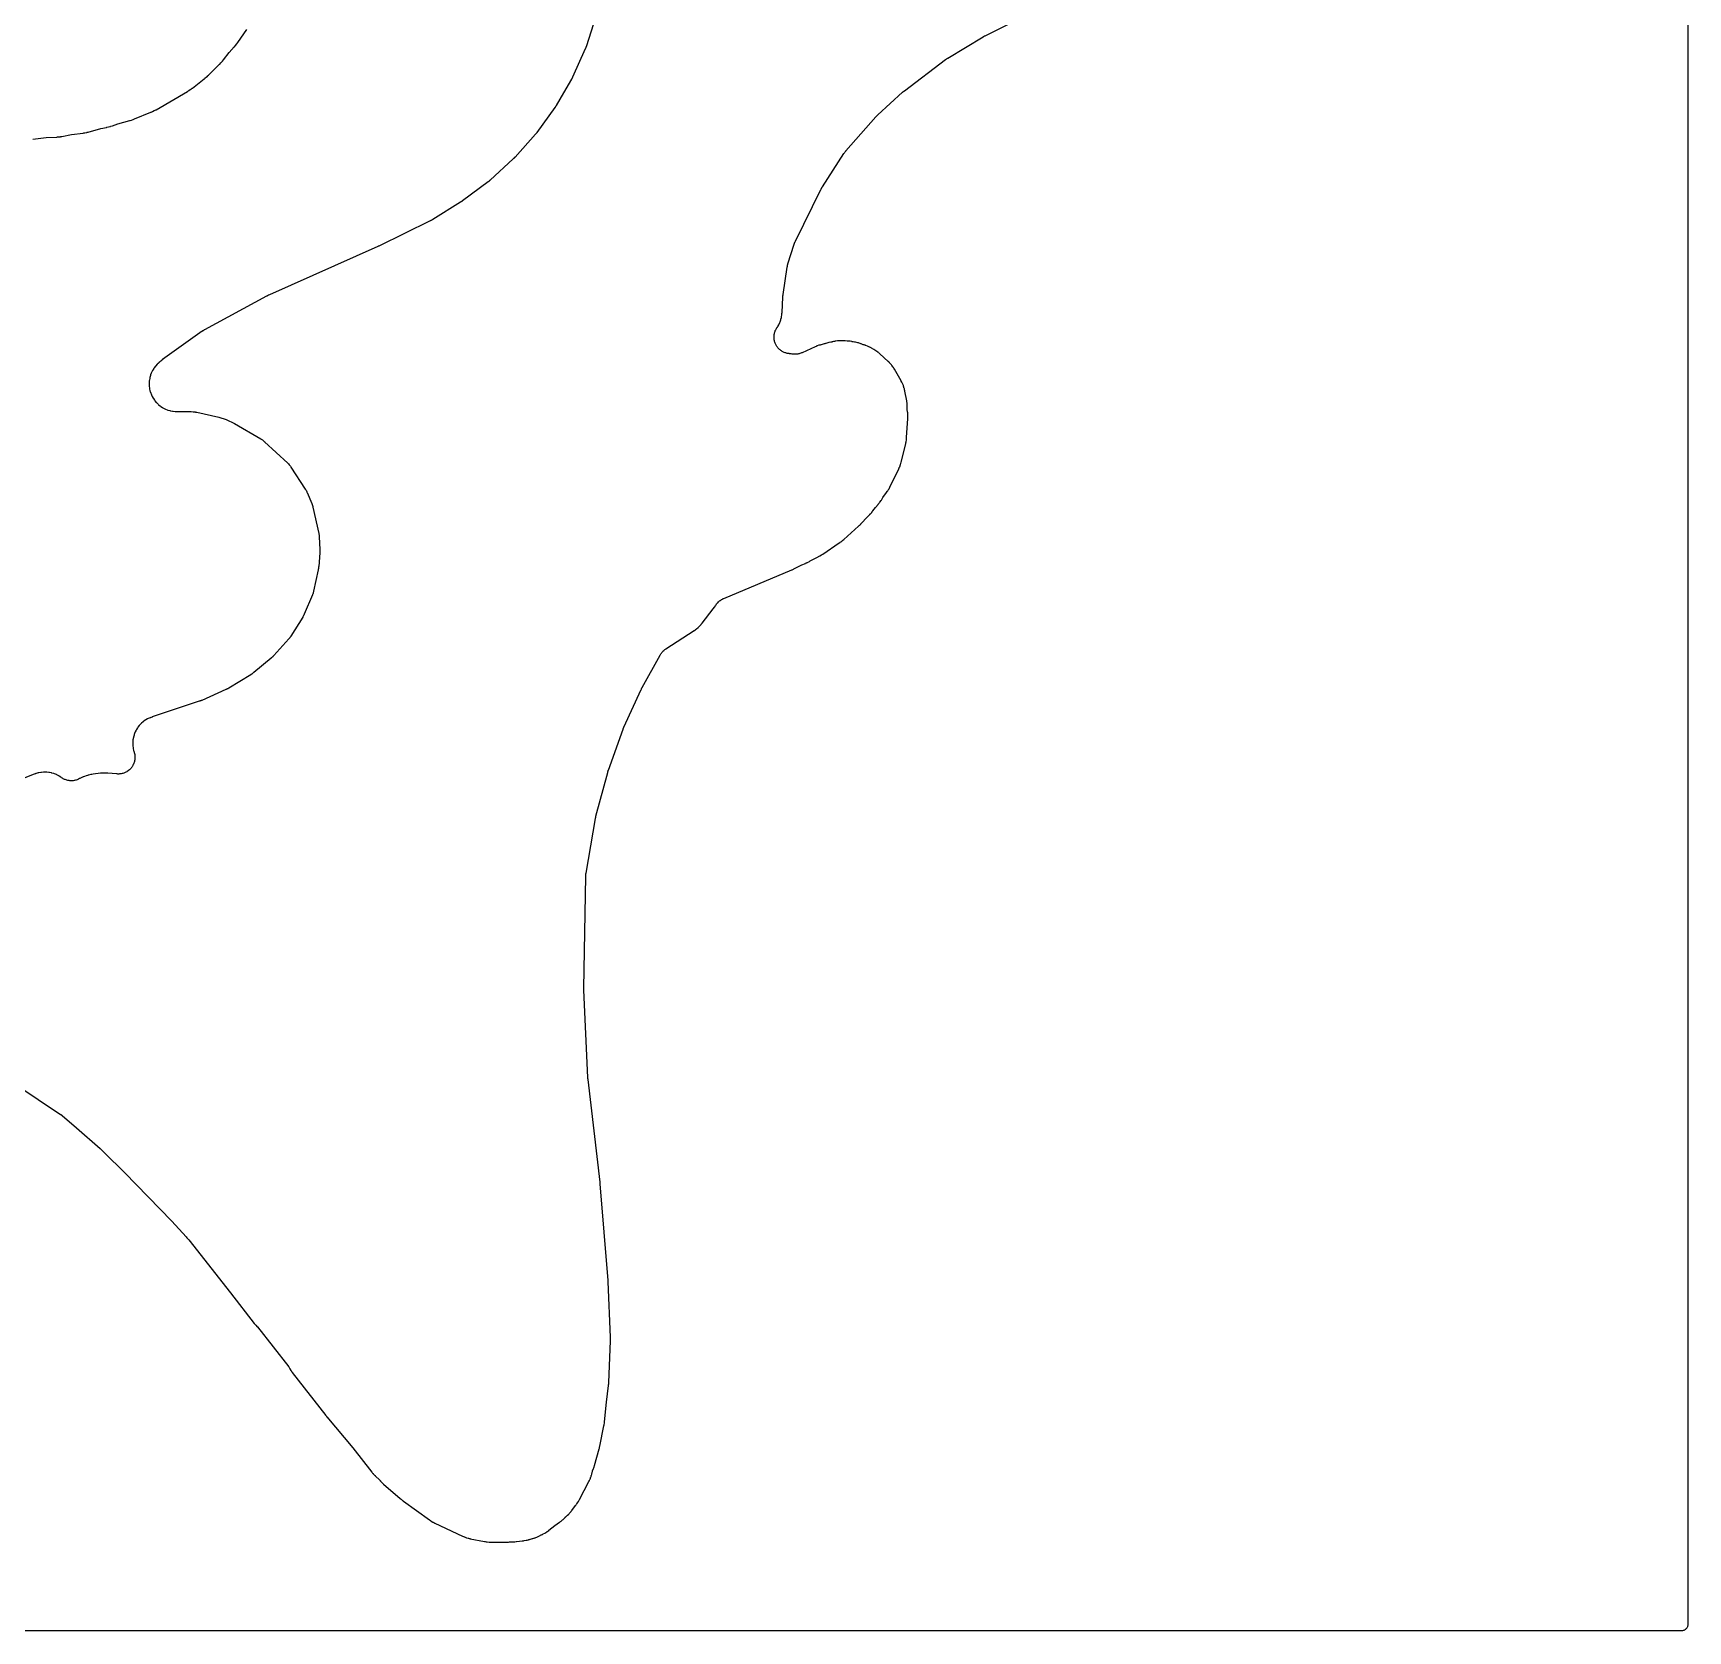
# Model space of a CAD drawing. Header units: millimetres. Extents: x 0 to 300, y 0 to 300.
# Drawn here: x 150.8 to 300.1, y -0.1 to 144 of the extents above; entities that cross this region are included whole.
import ezdxf

# ---------------------------------------------------------------- set-up
doc = ezdxf.new("R2010")
doc.units = ezdxf.units.MM
doc.layers.add('CUT', color=7, linetype='CONTINUOUS')

msp = doc.modelspace()

# ---------------------------------------------------------------- linework, layer by layer
at = {"layer": 'CUT'}
for points in [[(300.0625, 298.5625), (300.0625, 1.4375), (300.0625, 0.5522), (300.0589, 0.4788), (300.0503, 0.4206), (300.036, 0.3635), (300.0162, 0.3082), (299.991, 0.255), (299.9608, 0.2046), (299.9257, 0.1573), (299.8863, 0.1137), (299.8427, 0.0743), (299.7954, 0.0392), (299.745, 0.009), (299.6918, -0.0162), (299.6365, -0.036), (299.5794, -0.0503), (299.5212, -0.0589), (299.4478, -0.0625), (298.5625, -0.0625), (1.4375, -0.0625)], [(147.1391, 50.6435), (153.3251, 46.5275), (153.3372, 46.5193), (153.3443, 46.5144), (153.3574, 46.5043), (153.3649, 46.4985), (153.377, 46.4889), (153.3845, 46.483), (153.4018, 46.469), (153.4092, 46.463), (153.4182, 46.4556), (153.4255, 46.4495), (153.4426, 46.4352), (153.4498, 46.429), (154.7636, 45.2995), (156.8935, 43.441), (156.9024, 43.4322), (156.9625, 43.3732), (157.2706, 43.0704), (159.0836, 41.2886), (163.3597, 36.8856), (164.6368, 35.4734), (164.708, 35.3947), (164.7972, 35.2962), (164.8879, 35.1958), (168.6547, 30.4156), (170.782, 27.6735), (170.7911, 27.662), (170.8516, 27.5879), (170.861, 27.5766), (170.8984, 27.533), (170.9181, 27.5111), (171.0477, 27.3742), (171.063, 27.3595), (173.8923, 23.7692), (173.9614, 23.6313), (173.9901, 23.5804), (174.09, 23.4219), (174.1062, 23.3976), (174.1389, 23.3508), (174.1474, 23.3389), (174.2038, 23.2625), (174.2126, 23.2508), (177.2302, 19.3608), (177.2333, 19.3567), (177.2555, 19.3286), (177.259, 19.3243), (177.287, 19.2895), (177.2904, 19.2853), (177.3128, 19.258), (177.3165, 19.2535), (179.6607, 16.4489), (181.3958, 14.247), (181.4036, 14.2374), (181.455, 14.1749), (181.463, 14.1653), (181.4947, 14.1284), (181.5112, 14.1099), (181.6215, 13.9916), (181.6389, 13.9737), (181.6735, 13.9395), (181.6824, 13.9309), (181.7412, 13.8753), (181.7503, 13.8668), (182.0356, 13.6076), (182.1044, 13.5254), (182.1116, 13.5169), (182.1626, 13.4581), (182.1703, 13.4494), (182.2045, 13.4115), (182.2213, 13.3936), (182.3286, 13.2841), (182.3455, 13.2676), (182.3753, 13.2394), (182.3835, 13.2318), (182.4404, 13.1801), (182.4498, 13.1718), (183.9317, 11.8802), (183.9422, 11.8713), (184.0108, 11.8142), (184.0215, 11.8055), (184.1093, 11.7358), (184.1202, 11.7274), (184.1914, 11.6735), (184.2025, 11.6653), (184.2347, 11.642), (186.578, 9.9507), (186.5781, 9.9507), (186.5893, 9.9427), (186.6634, 9.8919), (186.6748, 9.8842), (186.72, 9.8546), (186.7435, 9.84), (186.8981, 9.7488), (186.9222, 9.7353), (186.9699, 9.7101), (186.9822, 9.7038), (187.0625, 9.6636), (187.0749, 9.6575), (189.5659, 8.4819), (189.5772, 8.4768), (189.6508, 8.4439), (189.6622, 8.4389), (189.7068, 8.4201), (189.7299, 8.4109), (189.8788, 8.3551), (189.926, 8.3397), (190.079, 8.2964), (190.103, 8.2901), (190.1502, 8.2789), (190.1623, 8.2761), (190.2411, 8.259), (190.2532, 8.2565), (191.5589, 8.0016), (191.559, 8.0016), (191.5786, 7.9977), (191.5927, 7.9952), (191.6846, 7.9795), (191.6987, 7.9773), (191.7542, 7.9692), (191.7826, 7.9657), (191.968, 7.9476), (191.9966, 7.9455), (192.0526, 7.9427), (192.0669, 7.9422), (192.16, 7.9398), (192.1744, 7.9396), (193.3732, 7.9377), (193.3862, 7.9378), (193.4708, 7.9395), (193.4838, 7.9399), (193.5899, 7.9443), (193.6029, 7.945), (193.6874, 7.9504), (193.7004, 7.9513), (193.8164, 7.9612), (193.9458, 7.9626), (193.9647, 7.9631), (194.0879, 7.9684), (194.1068, 7.9695), (194.2611, 7.9809), (194.28, 7.9826), (194.4026, 7.9956), (194.4214, 7.9979), (194.7042, 8.037), (194.9427, 8.0574), (194.9562, 8.0587), (195.0443, 8.0682), (195.0579, 8.0698), (195.1107, 8.0768), (195.1376, 8.0809), (195.312, 8.1119), (195.3387, 8.1173), (195.3906, 8.129), (195.4039, 8.1322), (195.4899, 8.1536), (195.5031, 8.157), (195.5524, 8.1705), (195.6078, 8.1832), (195.6585, 8.1971), (195.7066, 8.2127), (195.8847, 8.2614), (195.9008, 8.266), (196.0052, 8.2977), (196.0212, 8.3028), (196.0832, 8.3236), (196.1147, 8.3351), (196.3144, 8.4146), (196.3753, 8.4428), (196.5649, 8.5441), (196.594, 8.5607), (196.6424, 8.5902), (196.6632, 8.599), (196.6759, 8.6045), (196.7577, 8.6413), (196.7702, 8.6471), (196.8189, 8.6704), (196.8435, 8.6829), (196.9995, 8.7665), (197.0469, 8.7948), (197.1945, 8.8923), (197.2171, 8.9081), (197.2607, 8.9399), (197.2718, 8.9481), (197.343, 9.0026), (197.3539, 9.0111), (197.9036, 9.4521), (198.3226, 9.7403), (198.3329, 9.7475), (198.3996, 9.7955), (198.4098, 9.803), (198.4493, 9.8327), (198.4692, 9.8483), (198.5945, 9.9511), (198.6322, 9.9848), (198.7485, 10.0977), (198.7662, 10.1157), (198.8002, 10.1516), (198.8088, 10.1609), (198.864, 10.2218), (198.8665, 10.2245), (198.8895, 10.243), (198.8995, 10.2512), (198.9639, 10.3052), (198.9737, 10.3136), (199.0117, 10.3469), (199.0308, 10.3644), (199.1507, 10.4788), (199.1865, 10.5161), (199.2961, 10.6405), (199.3128, 10.6602), (199.3445, 10.6995), (199.3525, 10.7097), (199.4039, 10.7762), (199.4117, 10.7865), (199.7434, 11.2356), (199.7894, 11.2918), (199.8003, 11.3055), (199.842, 11.3596), (199.8626, 11.3879), (199.9908, 11.5759), (200.0097, 11.6054), (200.0448, 11.664), (200.0536, 11.6792), (200.1093, 11.7785), (200.1177, 11.7939), (200.9569, 13.3987), (200.9649, 13.4145), (201.0151, 13.5178), (201.0226, 13.5338), (201.0509, 13.5967), (201.0645, 13.6293), (201.1462, 13.8439), (201.1578, 13.8773), (201.1785, 13.9431), (201.1836, 13.96), (201.2149, 14.0706), (201.2194, 14.0877), (201.2874, 14.3583), (201.2934, 14.3713), (201.298, 14.3816), (201.3295, 14.4538), (201.3341, 14.4646), (201.3539, 14.5123), (201.3629, 14.5355), (201.4162, 14.6812), (201.424, 14.7039), (201.4367, 14.7434), (201.4401, 14.7542), (201.4625, 14.8288), (201.466, 14.8409), (201.8858, 16.3513), (201.8884, 16.361), (201.906, 16.4288), (201.9086, 16.4392), (201.929, 16.5241), (201.9314, 16.5344), (201.9464, 16.6017), (201.9487, 16.6128), (202.3164, 18.4289), (202.3191, 18.4431), (202.3356, 18.5358), (202.3379, 18.5501), (202.3558, 18.6669), (202.3578, 18.6812), (202.3697, 18.7746), (202.3714, 18.789), (202.5541, 20.5538), (202.7345, 22.0637), (202.7357, 22.0744), (202.7433, 22.1492), (202.7443, 22.1607), (202.752, 22.254), (202.7528, 22.2653), (202.7574, 22.3392), (202.758, 22.3513), (202.9176, 26.1049), (202.918, 26.1179), (202.9198, 26.2021), (202.9199, 26.2151), (202.9198, 26.3209), (202.9197, 26.3339), (202.9178, 26.4181), (202.9174, 26.4311), (202.698, 31.4145), (202.6978, 31.4198), (202.6958, 31.4563), (202.6955, 31.462), (202.6927, 31.5075), (202.6923, 31.513), (202.6897, 31.5489), (202.6893, 31.5548), (201.9799, 40.2694), (201.9795, 40.2743), (201.9764, 40.3083), (201.9759, 40.3135), (201.9718, 40.3559), (201.9712, 40.361), (201.9677, 40.3944), (201.9671, 40.3999), (200.8864, 49.6759), (200.8857, 49.6822), (200.8841, 49.6969), (200.8835, 49.7032), (200.8819, 49.718), (200.8812, 49.7258), (200.8795, 49.744), (200.8788, 49.7519), (200.8777, 49.7644), (200.8771, 49.7721), (200.8757, 49.7901), (200.8752, 49.7978), (200.8749, 49.802), (200.8743, 49.8113), (200.8731, 49.8328), (200.8726, 49.842), (200.5041, 57.7258), (200.5038, 57.7316), (200.5033, 57.7452), (200.5031, 57.751), (200.5026, 57.7646), (200.5024, 57.7718), (200.5019, 57.7886), (200.5018, 57.7959), (200.5016, 57.8074), (200.5015, 57.8145), (200.5013, 57.8311), (200.5013, 57.8382), (200.5013, 57.842), (200.5013, 57.8505), (200.5014, 57.8704), (200.5016, 57.8788), (200.6727, 67.9933), (200.6729, 68.0005), (200.6733, 68.017), (200.6735, 68.0242), (200.6736, 68.0263), (200.6749, 68.0541), (200.679, 68.119), (200.6808, 68.1415), (200.6847, 68.1755), (200.6955, 68.2559), (200.7008, 68.2904), (201.5555, 73.1999), (201.5572, 73.2097), (201.5614, 73.2323), (201.5633, 73.242), (201.5656, 73.2537), (201.5675, 73.2633), (201.5722, 73.2857), (201.5742, 73.2953), (201.5776, 73.3109), (201.5798, 73.3205), (201.585, 73.3428), (201.5872, 73.3524), (201.59, 73.364), (201.5924, 73.3736), (201.5981, 73.3958), (201.6005, 73.4053), (202.6541, 77.3688), (202.6566, 77.3779), (202.6625, 77.3993), (202.6651, 77.4084), (202.6683, 77.4195), (202.671, 77.4286), (202.6773, 77.4498), (202.6801, 77.4589), (202.6847, 77.4735), (202.6875, 77.4826), (202.6944, 77.5036), (202.6973, 77.5126), (202.701, 77.5236), (202.7041, 77.5326), (202.7113, 77.5535), (202.7145, 77.5625), (204.0382, 81.2561), (204.0416, 81.2653), (204.0495, 81.2866), (204.0529, 81.2957), (204.0572, 81.3069), (204.0607, 81.316), (204.0691, 81.3371), (204.0727, 81.3462), (204.0787, 81.3608), (204.0824, 81.3698), (204.0913, 81.3908), (204.0951, 81.3998), (204.0999, 81.4107), (204.1038, 81.4196), (204.1131, 81.4404), (204.1171, 81.4493), (205.6809, 84.8512), (205.6839, 84.8575), (205.6908, 84.8723), (205.6937, 84.8785), (205.7008, 84.8933), (205.7046, 84.9011), (205.7135, 84.9192), (205.7173, 84.9269), (205.7235, 84.9393), (205.7274, 84.9469), (205.7364, 84.9646), (205.7404, 84.9721), (205.7426, 84.9763), (205.7473, 84.9852), (205.7586, 85.006), (205.7635, 85.0149), (207.3954, 87.9529), (207.4176, 87.9907), (207.46, 88.0589), (207.5097, 88.131), (207.5452, 88.1773), (207.6018, 88.2442), (207.6415, 88.2869), (207.7043, 88.348), (207.7481, 88.3865), (207.8165, 88.4412), (207.8816, 88.4882), (207.9138, 88.5103), (210.46, 90.1668), (210.4739, 90.1762), (210.5635, 90.2381), (210.5772, 90.2478), (210.6299, 90.2865), (210.6564, 90.3071), (210.8222, 90.4435), (210.8715, 90.4889), (211.0211, 90.643), (211.0438, 90.6677), (211.0867, 90.7171), (211.0975, 90.73), (211.1665, 90.8142), (211.177, 90.8273), (212.18, 92.1231), (212.1915, 92.1384), (212.2645, 92.2393), (212.2755, 92.255), (212.3631, 92.3844), (212.3736, 92.4004), (212.4044, 92.4493), (212.4298, 92.4873), (212.478, 92.5558), (212.5344, 92.6278), (212.5744, 92.6738), (212.6378, 92.7397), (212.6822, 92.7814), (212.752, 92.8405), (212.8004, 92.8774), (212.8758, 92.9291), (212.9277, 92.961), (213.008, 93.0048), (213.0835, 93.0411), (213.1252, 93.0599), (219.2747, 95.6435), (219.2833, 95.6472), (219.3429, 95.6734), (219.3521, 95.6775), (219.4259, 95.7114), (219.4349, 95.7156), (219.4928, 95.7433), (219.5022, 95.7479), (220.1661, 96.0802), (220.4945, 96.2191), (220.5046, 96.2235), (220.5749, 96.2547), (220.5853, 96.2595), (220.631, 96.2809), (220.6528, 96.2916), (220.7873, 96.3613), (220.8079, 96.3725), (220.8431, 96.3925), (220.8526, 96.3981), (220.918, 96.4369), (220.9286, 96.4433), (221.0816, 96.5384), (221.6461, 96.8209), (221.6632, 96.8298), (221.7731, 96.8893), (221.7898, 96.8987), (221.9252, 96.9777), (221.9417, 96.9877), (222.0475, 97.054), (222.0636, 97.0645), (223.5398, 98.0577), (223.5503, 98.065), (223.6187, 98.1131), (223.6292, 98.1207), (223.6696, 98.1505), (223.69, 98.1662), (223.7608, 98.2232), (223.8034, 98.2551), (223.8241, 98.2714), (223.8638, 98.304), (223.8739, 98.3125), (223.9387, 98.3682), (223.9486, 98.3769), (225.2703, 99.5635), (225.2833, 99.5755), (225.3668, 99.655), (225.3795, 99.6675), (225.4812, 99.7703), (225.4935, 99.7831), (225.5721, 99.8674), (225.584, 99.8806), (225.9793, 100.3304), (226.2283, 100.5689), (226.2372, 100.5776), (226.2947, 100.635), (226.3034, 100.6439), (226.3373, 100.6791), (226.3542, 100.6975), (226.4617, 100.8191), (226.4778, 100.8382), (226.5086, 100.8761), (226.5164, 100.8858), (226.5662, 100.9499), (226.5738, 100.9598), (226.8046, 101.2696), (227.0439, 101.542), (227.0545, 101.5544), (227.1224, 101.636), (227.1327, 101.6487), (227.172, 101.6987), (227.1915, 101.7249), (227.3134, 101.8985), (227.3314, 101.9257), (227.3651, 101.9798), (227.3736, 101.9938), (227.4273, 102.0853), (227.4353, 102.0995), (227.4701, 102.1626), (227.8024, 102.6086), (227.8107, 102.6199), (227.8636, 102.6945), (227.8716, 102.7061), (227.9023, 102.7517), (227.9175, 102.7753), (228.0125, 102.9315), (228.0266, 102.9559), (228.0529, 103.0041), (228.0595, 103.0165), (228.1014, 103.0978), (228.1077, 103.1104), (228.896, 104.7305), (228.9027, 104.7448), (228.9452, 104.8384), (228.9516, 104.8529), (228.9756, 104.9098), (228.9872, 104.9392), (229.0571, 105.1324), (229.0671, 105.1624), (229.085, 105.2215), (229.0894, 105.2367), (229.1167, 105.3358), (229.1207, 105.3511), (229.5273, 106.9993), (229.5304, 107.0125), (229.5495, 107.0981), (229.5523, 107.1114), (229.5626, 107.1631), (229.5673, 107.1897), (229.5938, 107.3631), (229.5973, 107.3899), (229.6029, 107.4424), (229.6042, 107.4558), (229.6116, 107.5433), (229.6126, 107.5568), (229.7196, 109.285), (229.7203, 109.3001), (229.7239, 109.3983), (229.7243, 109.4134), (229.725, 109.4724), (229.7245, 109.5027), (229.7169, 109.6989), (229.715, 109.729), (229.7097, 109.7878), (229.7081, 109.8029), (229.6969, 109.9004), (229.695, 109.9154), (229.6717, 110.0814), (229.6755, 110.2305), (229.6757, 110.2464), (229.6757, 110.3497), (229.6754, 110.3656), (229.6738, 110.4275), (229.6721, 110.4593), (229.6556, 110.665), (229.6522, 110.6966), (229.644, 110.758), (229.6416, 110.7738), (229.6252, 110.8757), (229.6225, 110.8914), (229.4591, 111.7599), (229.4558, 111.7762), (229.4328, 111.8822), (229.429, 111.8985), (229.4134, 111.9617), (229.4046, 111.9938), (229.342, 112.1982), (229.3189, 112.2608), (229.234, 112.457), (229.2199, 112.4872), (229.1908, 112.5454), (229.1831, 112.5603), (229.1319, 112.6558), (229.1238, 112.6704), (228.5224, 113.7216), (228.5212, 113.7237), (228.5131, 113.7373), (228.4599, 113.8248), (228.4516, 113.8382), (228.4183, 113.8899), (228.4005, 113.916), (228.2823, 114.0798), (228.2428, 114.1289), (228.1081, 114.2795), (228.0865, 114.3024), (228.0431, 114.346), (228.0319, 114.3571), (227.9578, 114.4278), (227.9462, 114.4385), (227.1865, 115.1264), (227.1744, 115.137), (227.0951, 115.2051), (227.0828, 115.2154), (227.0341, 115.2549), (227.0086, 115.2745), (226.8397, 115.3973), (226.8132, 115.4155), (226.7606, 115.4496), (226.747, 115.4582), (226.6578, 115.5126), (226.644, 115.5208), (226.4355, 115.6406), (226.4246, 115.6467), (226.3533, 115.6857), (226.3423, 115.6916), (226.299, 115.7141), (226.2766, 115.7252), (226.1315, 115.7932), (226.0854, 115.8125), (225.9352, 115.8681), (225.9116, 115.8763), (225.8651, 115.8914), (225.8532, 115.8951), (225.7754, 115.9185), (225.7634, 115.922), (225.6829, 115.9444), (225.586, 115.9864), (225.5709, 115.9928), (225.5115, 116.0166), (225.4807, 116.028), (225.2818, 116.0956), (225.2186, 116.1133), (225.0135, 116.1587), (224.9813, 116.1649), (224.9182, 116.1753), (224.9019, 116.1778), (224.7963, 116.1923), (224.7801, 116.1943), (224.7784, 116.1944), (224.765, 116.1979), (224.7522, 116.201), (224.7023, 116.2125), (224.6766, 116.2179), (224.5112, 116.2487), (224.4593, 116.256), (224.2941, 116.272), (224.2417, 116.2748), (224.0736, 116.2763), (224.0473, 116.276), (224.0352, 116.2756), (223.9976, 116.2797), (223.9846, 116.281), (223.9, 116.2883), (223.8869, 116.2893), (223.8359, 116.2927), (223.8098, 116.2938), (223.6423, 116.2974), (223.59, 116.2963), (223.425, 116.2854), (223.373, 116.2797), (223.2074, 116.2542), (223.1816, 116.2497), (223.1315, 116.2397), (223.1187, 116.237), (223.0358, 116.2187), (223.0231, 116.2157), (222.9179, 116.19), (222.887, 116.1867), (222.8715, 116.1849), (222.8109, 116.177), (222.7799, 116.1721), (222.5827, 116.1356), (222.5218, 116.1211), (222.3294, 116.0643), (222.2996, 116.0546), (222.242, 116.0343), (222.2273, 116.0289), (222.1707, 116.0072), (221.9018, 115.9414), (221.8883, 115.938), (221.8008, 115.9144), (221.7873, 115.9106), (221.7351, 115.8952), (221.7086, 115.8867), (221.5374, 115.8276), (221.5112, 115.8178), (221.4607, 115.7977), (221.4478, 115.7924), (221.3644, 115.7569), (221.3516, 115.7513), (220.185, 115.2221), (220.1451, 115.2052), (220.0713, 115.1759), (219.9893, 115.1479), (219.9339, 115.1319), (219.8496, 115.1119), (219.7929, 115.1013), (219.707, 115.0894), (219.6496, 115.0843), (219.563, 115.0808), (219.5053, 115.0813), (219.4188, 115.0861), (219.3399, 115.0943), (219.2969, 115.0999), (219.2125, 115.1128), (219.198, 115.1149), (219.1415, 115.1221), (219.1124, 115.1251), (219.0558, 115.1296), (219.0128, 115.1341), (218.9343, 115.1441), (218.8492, 115.1592), (218.7931, 115.1719), (218.7099, 115.1951), (218.6553, 115.2131), (218.5747, 115.2441), (218.522, 115.2673), (218.4448, 115.3059), (218.3946, 115.3341), (218.3214, 115.3799), (218.2741, 115.4128), (218.2057, 115.4654), (218.1618, 115.5026), (218.0987, 115.5616), (218.0586, 115.6028), (218.0014, 115.6676), (217.9654, 115.7125), (217.9147, 115.7824), (217.8833, 115.8306), (217.8395, 115.905), (217.8128, 115.956), (217.7763, 116.0343), (217.7546, 116.0876), (217.7259, 116.169), (217.7094, 116.2241), (217.6886, 116.308), (217.6774, 116.3644), (217.6648, 116.4499), (217.6591, 116.5071), (217.6547, 116.5934), (217.6545, 116.6509), (217.6584, 116.7372), (217.6637, 116.7945), (217.6759, 116.88), (217.6867, 116.9365), (217.707, 117.0205), (217.7232, 117.0757), (217.7514, 117.1573), (217.7728, 117.2107), (217.8088, 117.2892), (217.8352, 117.3403), (217.8785, 117.4151), (217.9214, 117.4816), (217.9457, 117.5173), (217.9601, 117.5374), (217.9911, 117.5853), (218.0817, 117.7413), (218.1079, 117.7919), (218.1833, 117.9557), (218.2046, 118.0086), (218.2641, 118.1788), (218.2803, 118.2335), (218.3233, 118.4086), (218.3343, 118.4646), (218.3608, 118.6455), (218.3643, 118.6738), (218.3698, 118.7292), (218.371, 118.7434), (218.3779, 118.8358), (218.3788, 118.8501), (218.4488, 120.2286), (218.4494, 120.2397), (218.4511, 120.2657), (218.4518, 120.2768), (218.4529, 120.2904), (218.4538, 120.3015), (218.456, 120.3274), (218.4571, 120.3385), (218.4589, 120.3564), (218.4601, 120.3674), (218.463, 120.3933), (218.4643, 120.4043), (218.466, 120.4178), (218.4675, 120.4289), (218.471, 120.4546), (218.4726, 120.4657), (218.8453, 122.9349), (218.8463, 122.9419), (218.849, 122.9583), (218.8501, 122.9653), (218.8505, 122.9675), (218.8555, 122.9949), (218.8682, 123.0587), (218.8729, 123.0808), (218.8813, 123.114), (218.9026, 123.1922), (218.9124, 123.2257), (219.4718, 125.0011), (219.4739, 125.0078), (219.479, 125.0236), (219.4812, 125.0303), (219.4818, 125.0321), (219.4909, 125.0581), (219.513, 125.1184), (219.521, 125.1392), (219.5342, 125.1703), (219.5669, 125.2434), (219.5816, 125.2747), (221.8897, 129.9463), (221.8953, 129.9576), (221.9088, 129.9839), (221.9146, 129.9952), (221.9218, 130.0087), (221.9278, 130.0198), (221.9419, 130.0456), (221.948, 130.0566), (221.9581, 130.0743), (221.9644, 130.0852), (221.9792, 130.1107), (221.9857, 130.1215), (221.9936, 130.1347), (222.0002, 130.1455), (222.0158, 130.1704), (222.0225, 130.1811), (223.9621, 133.1996), (223.9659, 133.2055), (223.9747, 133.2191), (223.9786, 133.2249), (223.9798, 133.2267), (223.9952, 133.2492), (224.0321, 133.3011), (224.0451, 133.3189), (224.0658, 133.3453), (224.116, 133.4068), (224.1382, 133.4329), (226.84, 136.4927), (226.848, 136.5017), (226.8668, 136.5224), (226.875, 136.5313), (226.8849, 136.5419), (226.8931, 136.5506), (226.9123, 136.5707), (226.9207, 136.5793), (226.9342, 136.5931), (226.9427, 136.6016), (226.9625, 136.6213), (226.9711, 136.6296), (226.9816, 136.6398), (226.9903, 136.648), (227.0106, 136.6672), (227.0194, 136.6753), (229.2383, 138.7053), (229.2461, 138.7123), (229.2645, 138.7288), (229.2724, 138.7358), (229.2821, 138.7442), (229.2901, 138.7511), (229.3089, 138.7671), (229.317, 138.7739), (229.3301, 138.7848), (229.3382, 138.7915), (229.3574, 138.8071), (229.3656, 138.8137), (229.3757, 138.8217), (229.384, 138.8282), (229.4035, 138.8433), (229.4119, 138.8497), (233.1296, 141.6587), (233.139, 141.6657), (233.1609, 141.6819), (233.1704, 141.6887), (233.182, 141.697), (233.1915, 141.7038), (233.2139, 141.7193), (233.2236, 141.726), (233.2392, 141.7365), (233.2489, 141.743), (233.2717, 141.758), (233.2815, 141.7644), (233.2935, 141.7721), (233.3034, 141.7783), (233.3266, 141.7927), (233.3365, 141.7988), (236.5159, 143.7183), (236.5238, 143.7229), (236.5421, 143.7338), (236.55, 143.7384), (236.5597, 143.7439), (236.5676, 143.7485), (236.5862, 143.7589), (236.5942, 143.7634), (236.6071, 143.7705), (236.6151, 143.7748), (236.6339, 143.7849), (236.642, 143.7892), (236.6519, 143.7944), (236.66, 143.7986), (236.679, 143.8082), (236.6871, 143.8124), (249.7451, 150.3135)], [(201.6013, 145.532), (200.703, 142.8147), (200.6994, 142.8039), (200.6907, 142.7789), (200.687, 142.7682), (200.6823, 142.7551), (200.6784, 142.7445), (200.67, 142.722), (200.6688, 142.719), (200.6589, 142.6943), (200.6546, 142.6837), (200.6492, 142.6708), (200.6447, 142.6603), (200.6342, 142.6358), (200.6296, 142.6253), (199.4909, 140.0772), (199.486, 140.0664), (199.4743, 140.0412), (199.4692, 140.0304), (199.463, 140.0174), (199.4578, 140.0067), (199.4455, 139.9818), (199.443, 139.9769), (199.4324, 139.9569), (199.4269, 139.9465), (199.42, 139.934), (199.4144, 139.9237), (199.401, 139.8998), (199.3951, 139.8896), (198.6746, 138.6442), (198.0122, 137.503), (198.0065, 137.4933), (197.993, 137.4707), (197.9872, 137.4611), (197.98, 137.4494), (197.974, 137.4399), (197.9627, 137.4219), (197.9595, 137.4171), (197.9447, 137.3949), (197.9384, 137.3855), (197.9305, 137.374), (197.924, 137.3646), (197.9086, 137.3428), (197.902, 137.3335), (196.2754, 135.0836), (196.2684, 135.0741), (196.2521, 135.0521), (196.245, 135.0427), (196.2363, 135.0313), (196.2291, 135.022), (196.2122, 135.0004), (196.2105, 134.9983), (196.1943, 134.9786), (196.1868, 134.9697), (196.1775, 134.9588), (196.1699, 134.95), (196.152, 134.9294), (196.1443, 134.9206), (194.2984, 132.8572), (194.2911, 132.8491), (194.2739, 132.8304), (194.2665, 132.8224), (194.2574, 132.8127), (194.2499, 132.8048), (194.2323, 132.7865), (194.2247, 132.7787), (194.2123, 132.7661), (194.2046, 132.7584), (194.1865, 132.7405), (194.1788, 132.7329), (194.1692, 132.7237), (194.1613, 132.7161), (194.1428, 132.6987), (194.1349, 132.6913), (192.0683, 130.7885), (192.0595, 130.7805), (192.0391, 130.7622), (192.0302, 130.7544), (192.0194, 130.7449), (192.0105, 130.7372), (191.9895, 130.7194), (191.9805, 130.7118), (191.9658, 130.6996), (191.9567, 130.6922), (191.9353, 130.6749), (191.926, 130.6676), (191.9147, 130.6587), (191.9054, 130.6515), (191.8835, 130.6348), (191.8741, 130.6277), (189.5551, 128.9034), (189.5476, 128.8979), (189.5302, 128.8853), (189.5227, 128.8799), (189.5135, 128.8733), (189.506, 128.868), (189.4883, 128.8557), (189.4807, 128.8505), (189.4684, 128.8421), (189.4607, 128.8369), (189.4428, 128.8249), (189.4351, 128.8199), (189.4256, 128.8137), (189.4179, 128.8087), (189.3997, 128.7971), (189.3919, 128.7922), (186.8784, 127.226), (186.8685, 127.2199), (186.8453, 127.2058), (186.8353, 127.1999), (186.8231, 127.1927), (186.813, 127.1869), (186.7895, 127.1734), (186.7794, 127.1677), (186.7629, 127.1586), (186.7527, 127.1531), (186.7288, 127.1402), (186.7186, 127.1348), (186.706, 127.1283), (186.6956, 127.123), (186.6714, 127.1108), (186.661, 127.1056), (182.0173, 124.8398), (182.0078, 124.8352), (181.9984, 124.8307), (181.9867, 124.8252), (181.9776, 124.8209), (181.966, 124.8155), (181.9603, 124.8128), (181.9565, 124.8111), (181.9468, 124.8067), (181.9426, 124.8049), (172.1581, 120.4371), (172.1483, 120.4326), (172.0807, 120.401), (172.0704, 120.396), (171.9869, 120.355), (171.9768, 120.3499), (171.9114, 120.3162), (171.9007, 120.3106), (166.2935, 117.2776), (166.2766, 117.2682), (166.1682, 117.2049), (166.1517, 117.1949), (166.0183, 117.1112), (166.0021, 117.1007), (165.898, 117.0306), (165.8822, 117.0196), (162.5203, 114.5961), (162.5191, 114.5952), (162.5071, 114.5863), (162.4298, 114.5276), (162.418, 114.5184), (162.352, 114.4657), (162.3487, 114.4629), (162.3225, 114.4419), (162.3109, 114.4324), (162.236, 114.3693), (162.2246, 114.3595), (162.1878, 114.3269), (162.1771, 114.3172), (162.1081, 114.253), (162.0977, 114.243), (162.0572, 114.2035), (162.0369, 114.1828), (161.9104, 114.0468), (161.8731, 114.0025), (161.7618, 113.8569), (161.7289, 113.8093), (161.6322, 113.6537), (161.604, 113.603), (161.5228, 113.4388), (161.4997, 113.3857), (161.4347, 113.2145), (161.4167, 113.1594), (161.3685, 112.9826), (161.356, 112.9261), (161.3251, 112.7455), (161.3181, 112.688), (161.3047, 112.5053), (161.3033, 112.4474), (161.3077, 112.2642), (161.3118, 112.2064), (161.3338, 112.0246), (161.3435, 111.9674), (161.3829, 111.7885), (161.3981, 111.7326), (161.4546, 111.5584), (161.4751, 111.5042), (161.5481, 111.3362), (161.5738, 111.2842), (161.6627, 111.124), (161.6932, 111.0748), (161.7971, 110.9239), (161.8323, 110.8779), (161.9503, 110.7377), (161.9897, 110.6953), (162.1207, 110.5672), (162.164, 110.5287), (162.3067, 110.4139), (162.3535, 110.3798), (162.5067, 110.2792), (162.5566, 110.2498), (162.7187, 110.1645), (162.7712, 110.14), (162.9408, 110.0707), (162.9954, 110.0514), (163.1709, 109.9988), (163.2271, 109.9849), (163.4068, 109.9494), (163.4642, 109.941), (163.649, 109.9228), (163.6779, 109.9207), (163.7344, 109.9178), (163.7489, 109.9173), (163.843, 109.9149), (163.8575, 109.9147), (165.0847, 109.9129), (165.2736, 109.8969), (165.2887, 109.8955), (165.324, 109.8919), (165.3391, 109.8902), (165.3574, 109.888), (165.3725, 109.8861), (165.4076, 109.8814), (165.4226, 109.8792), (165.4468, 109.8755), (165.4618, 109.8731), (165.4967, 109.8671), (165.5116, 109.8644), (165.5298, 109.861), (165.5447, 109.8581), (165.5794, 109.8509), (165.5942, 109.8478), (167.5779, 109.4051), (168.2462, 109.1861), (168.9943, 108.8273), (171.3847, 107.4414), (171.3956, 107.435), (171.4127, 107.4248), (171.4551, 107.3978), (171.5254, 107.3501), (171.5563, 107.3283), (171.5583, 107.3268), (171.5882, 107.3037), (171.6543, 107.2503), (171.6926, 107.2176), (171.7073, 107.2042), (171.7166, 107.1957), (173.8042, 105.2539), (173.8142, 105.2444), (173.8299, 105.2294), (173.8685, 105.19), (173.9316, 105.1216), (173.9589, 105.0906), (173.9607, 105.0885), (173.9865, 105.0562), (174.043, 104.9824), (174.0752, 104.9376), (174.0873, 104.9195), (174.0949, 104.908), (175.3881, 102.9189), (175.3936, 102.9104), (175.4021, 102.8969), (175.423, 102.8623), (175.4569, 102.8032), (175.4715, 102.7766), (175.4725, 102.7747), (175.4862, 102.7477), (175.5161, 102.6864), (175.5329, 102.6497), (175.5393, 102.635), (175.5433, 102.6257), (175.9702, 101.607), (175.974, 101.5979), (175.9798, 101.5835), (175.9938, 101.5467), (176.0161, 101.4842), (176.0255, 101.4563), (176.0262, 101.4543), (176.0347, 101.4261), (176.0528, 101.3622), (176.0627, 101.3242), (176.0663, 101.3091), (176.0686, 101.2995), (176.6045, 98.9261), (176.6067, 98.9163), (176.61, 98.9007), (176.6176, 98.8611), (176.6288, 98.7941), (176.6333, 98.7642), (176.6336, 98.7621), (176.6371, 98.7321), (176.6438, 98.6644), (176.6469, 98.6243), (176.6477, 98.6084), (176.6482, 98.5983), (176.6972, 97.4618), (176.6977, 97.4479), (176.6986, 97.4156), (176.6988, 97.4018), (176.699, 97.3849), (176.6991, 97.3711), (176.699, 97.3387), (176.6989, 97.3249), (176.6984, 97.3026), (176.6981, 97.2887), (176.697, 97.2564), (176.6964, 97.2426), (176.6956, 97.2257), (176.6948, 97.2119), (176.6927, 97.1797), (176.6917, 97.1658), (176.5937, 95.9439), (176.5924, 95.9294), (176.5891, 95.8954), (176.5876, 95.8809), (176.5856, 95.8632), (176.5838, 95.8487), (176.5794, 95.8149), (176.5774, 95.8004), (176.574, 95.7771), (176.5718, 95.7627), (176.5663, 95.729), (176.5639, 95.7146), (176.5607, 95.6971), (176.558, 95.6827), (176.5515, 95.6493), (176.5485, 95.6349), (176.1411, 93.7227), (176.1388, 93.7123), (176.1351, 93.6957), (176.1246, 93.6542), (176.1054, 93.5846), (176.0963, 93.5538), (176.0957, 93.5517), (176.0855, 93.5212), (176.0613, 93.4532), (176.0461, 93.4132), (176.0397, 93.3975), (176.0356, 93.3876), (175.2907, 91.6269), (175.2879, 91.6202), (175.2812, 91.6048), (175.2783, 91.5983), (175.2775, 91.5962), (175.2657, 91.5706), (175.2372, 91.5113), (175.227, 91.4909), (175.2105, 91.4605), (175.1699, 91.3893), (175.1518, 91.3589), (174.093, 89.6602), (174.0876, 89.6517), (174.0792, 89.6384), (174.057, 89.6054), (174.0187, 89.5508), (174.0012, 89.5268), (173.9999, 89.5251), (173.9816, 89.5017), (173.9396, 89.4496), (173.9141, 89.4193), (173.9037, 89.4075), (173.8971, 89.4001), (172.5601, 87.9173), (172.5491, 87.9053), (172.523, 87.8774), (172.5117, 87.8656), (172.4978, 87.8512), (172.4863, 87.8396), (172.4593, 87.8127), (172.4476, 87.8013), (172.4286, 87.7831), (172.4167, 87.7719), (172.3886, 87.7459), (172.3765, 87.7349), (172.3616, 87.7217), (172.3493, 87.7109), (172.3204, 87.686), (172.3079, 87.6755), (170.7411, 86.378), (170.7288, 86.368), (170.6998, 86.3448), (170.6873, 86.335), (170.6719, 86.3232), (170.6593, 86.3136), (170.6295, 86.2915), (170.6166, 86.2821), (170.5958, 86.2673), (170.5828, 86.2581), (170.5523, 86.2371), (170.5391, 86.2282), (170.523, 86.2175), (170.5097, 86.2088), (170.4784, 86.1889), (170.465, 86.1804), (168.504, 84.9771), (168.4913, 84.9695), (168.4614, 84.9518), (168.4485, 84.9443), (168.4328, 84.9354), (168.4198, 84.9281), (168.3893, 84.9114), (168.3762, 84.9044), (168.355, 84.8932), (168.3418, 84.8864), (168.3108, 84.8708), (168.2975, 84.8642), (168.2811, 84.8563), (168.2677, 84.8499), (168.2362, 84.8353), (168.2227, 84.8291), (166.0474, 83.8626), (166.0375, 83.8583), (166.0142, 83.8482), (166.0042, 83.844), (165.992, 83.8389), (165.9819, 83.8348), (165.9584, 83.8254), (165.9483, 83.8214), (165.932, 83.815), (165.9218, 83.8112), (165.8981, 83.8023), (165.8879, 83.7986), (165.8754, 83.7941), (165.8652, 83.7905), (165.8412, 83.7822), (165.8309, 83.7787), (161.5912, 82.3662), (161.5774, 82.3614), (161.4879, 82.3291), (161.4741, 82.3239), (161.4208, 82.3032), (161.3938, 82.292), (161.2224, 82.2156), (161.1701, 82.1892), (161.0092, 82.0977), (160.9598, 82.0663), (160.8085, 81.9596), (160.7624, 81.9236), (160.6223, 81.8026), (160.5799, 81.7623), (160.4522, 81.6282), (160.4139, 81.5839), (160.3, 81.4381), (160.2662, 81.3903), (160.1669, 81.234), (160.138, 81.1831), (160.0545, 81.0179), (160.0306, 80.9645), (159.9636, 80.7919), (159.9451, 80.7364), (159.8952, 80.5581), (159.8821, 80.501), (159.8498, 80.3188), (159.8424, 80.2607), (159.8281, 80.0762), (159.8264, 80.0176), (159.8301, 79.8326), (159.8341, 79.7742), (159.8558, 79.5903), (159.8655, 79.5326), (159.905, 79.3518), (159.9202, 79.2952), (159.9509, 79.2003), (159.9636, 79.1576), (159.9848, 79.079), (160.0036, 78.9921), (160.0133, 78.9337), (160.0235, 78.8454), (160.0274, 78.7864), (160.0289, 78.6975), (160.0269, 78.6383), (160.0196, 78.5497), (160.0118, 78.4911), (159.9957, 78.4036), (159.9822, 78.346), (159.9576, 78.2606), (159.9384, 78.2046), (159.9055, 78.122), (159.8809, 78.0682), (159.8401, 77.9893), (159.8103, 77.9381), (159.7618, 77.8636), (159.7271, 77.8156), (159.6715, 77.7463), (159.6323, 77.702), (159.5701, 77.6384), (159.5267, 77.5982), (159.4585, 77.5411), (159.4114, 77.5054), (159.3379, 77.4553), (159.2874, 77.4244), (159.2094, 77.3818), (159.1561, 77.356), (159.0743, 77.3213), (159.0187, 77.3009), (158.9339, 77.2745), (158.8766, 77.2597), (158.7895, 77.2417), (158.731, 77.2326), (158.6426, 77.2234), (158.5835, 77.2201), (158.4946, 77.2196), (158.4133, 77.2232), (158.3689, 77.2262), (157.5926, 77.2987), (157.5764, 77.3), (157.4708, 77.307), (157.4545, 77.3078), (157.3911, 77.3103), (157.3585, 77.3107), (157.147, 77.3074), (157.1145, 77.306), (157.0511, 77.3016), (157.0349, 77.3003), (156.9295, 77.29), (156.9133, 77.2882), (156.2604, 77.2069), (156.2449, 77.2047), (156.1447, 77.1896), (156.1293, 77.187), (156.0693, 77.1764), (156.0387, 77.1701), (155.8412, 77.1243), (155.811, 77.1164), (155.7525, 77.0996), (155.7375, 77.0951), (155.6408, 77.0645), (155.626, 77.0596), (155.4781, 77.0086), (155.4646, 77.0038), (155.3768, 76.9711), (155.3633, 76.9659), (155.3111, 76.945), (155.2846, 76.9337), (155.1165, 76.857), (155.0653, 76.8306), (155.0518, 76.8228), (155.0139, 76.8021), (154.9435, 76.7658), (154.8649, 76.7299), (154.8115, 76.7085), (154.7298, 76.6804), (154.6745, 76.6642), (154.5905, 76.644), (154.534, 76.6333), (154.4484, 76.6212), (154.3911, 76.6159), (154.3048, 76.6121), (154.2473, 76.6124), (154.161, 76.6169), (154.1037, 76.6226), (154.0183, 76.6354), (153.9618, 76.6466), (153.878, 76.6675), (153.8229, 76.6841), (153.7414, 76.713), (153.6882, 76.7348), (153.6098, 76.7713), (153.5589, 76.7981), (153.4845, 76.842), (153.4183, 76.8854), (153.3827, 76.91), (153.3792, 76.9125), (153.3556, 76.9288), (153.202, 77.0297), (153.1526, 77.0588), (152.9922, 77.1434), (152.9403, 77.1676), (152.7726, 77.2365), (152.7186, 77.2557), (152.5451, 77.3083), (152.4895, 77.3222), (152.3118, 77.358), (152.2551, 77.3666), (152.0748, 77.3852), (152.0175, 77.3884), (151.8363, 77.3897), (151.779, 77.3873), (151.5984, 77.3714), (151.5416, 77.3636), (151.3634, 77.3304), (151.3076, 77.3173), (151.131, 77.2666), (151.1036, 77.258), (151.0506, 77.24), (151.0371, 77.2352), (150.9496, 77.2032), (150.9362, 77.1981), (145.6569, 75.1194)], [(150.8324, 134.484), (152.02, 134.6274), (152.9603, 134.6697), (152.9712, 134.6702), (153.0472, 134.675), (153.0586, 134.6759), (153.1083, 134.68), (153.1323, 134.6824), (153.2812, 134.7007), (153.3041, 134.7039), (153.3437, 134.7104), (153.3545, 134.7122), (153.4285, 134.7256), (153.4406, 134.7279), (154.3153, 134.9046), (155.3452, 135.029), (155.3557, 135.0303), (155.429, 135.0405), (155.4399, 135.0421), (155.4878, 135.0496), (155.5108, 135.0537), (155.6538, 135.082), (155.6758, 135.0868), (155.7137, 135.0957), (155.724, 135.0983), (155.7948, 135.1164), (155.8063, 135.1194), (156.9579, 135.4383), (157.4726, 135.5423), (157.4935, 135.5468), (157.6282, 135.5791), (157.6489, 135.5844), (157.8164, 135.6309), (157.8369, 135.6369), (157.969, 135.6787), (157.9892, 135.6855), (158.4779, 135.8591), (159.5742, 136.1627), (159.5912, 136.1677), (159.7013, 136.2017), (159.7182, 136.2072), (159.855, 136.2539), (159.8717, 136.2599), (159.9796, 136.3004), (159.9961, 136.3069), (161.4609, 136.9062), (161.4799, 136.9143), (161.6026, 136.9696), (161.6214, 136.9784), (161.7729, 137.053), (161.7913, 137.0624), (161.9099, 137.126), (161.928, 137.1361), (164.776, 138.7913), (164.7765, 138.7916), (164.7784, 138.7927), (164.7964, 138.8036), (164.9121, 138.8764), (164.9298, 138.8879), (165.0716, 138.9842), (165.0888, 138.9963), (165.1991, 139.0771), (165.2159, 139.0898), (166.2806, 139.9277), (166.2894, 139.9347), (166.3503, 139.9845), (166.3594, 139.9921), (166.3636, 139.9956), (166.369, 140), (166.4497, 140.0673), (166.462, 140.0778), (166.561, 140.1649), (166.5729, 140.1758), (166.6499, 140.2473), (166.6616, 140.2585), (167.6588, 141.2364), (167.6737, 141.2515), (167.7687, 141.3515), (167.783, 141.3672), (167.8977, 141.4967), (167.9114, 141.5129), (167.9991, 141.6194), (168.0123, 141.636), (168.5169, 142.2947), (168.9841, 142.8018), (168.9979, 142.8172), (169.0854, 142.919), (169.0985, 142.9349), (169.2038, 143.0663), (169.2165, 143.0826), (169.2968, 143.1902), (169.3088, 143.2069), (170.1138, 144.3665)]]:
    msp.add_lwpolyline(points, dxfattribs=at)

doc.saveas('drawing.dxf')
